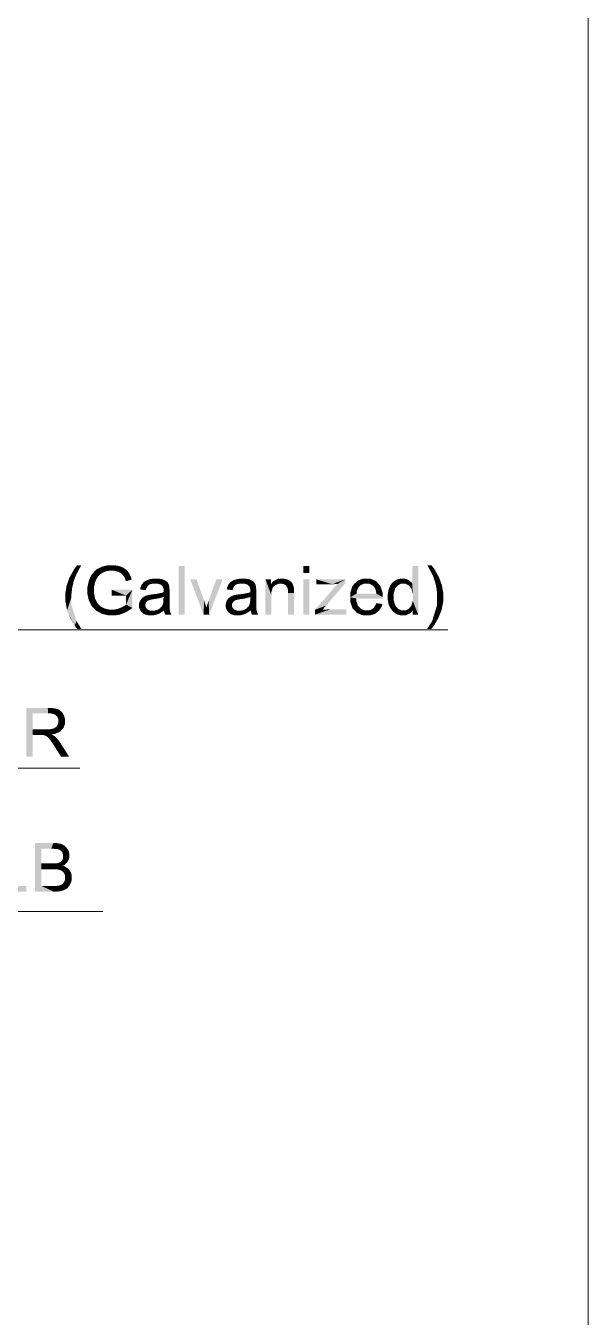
# Model space of a CAD drawing. Header units: millimetres. Extents: x 2 to 579, y 1 to 405.
# Drawn here: x 264.35 to 274.35, y 101.06 to 124.03 of the extents above; entities that cross this region are included whole.
import ezdxf

# ---------------------------------------------------------------- set-up
doc = ezdxf.new("R2010")
doc.units = ezdxf.units.MM
doc.linetypes.add('XKITLINE00', pattern=[0])
doc.layers.add('LinkedObject', color=7, linetype='Continuous', lineweight=0)

# ---------------------------------------------------------------- blocks, each defined once
blk = doc.blocks.new('*A4')
at = {"layer": 'LinkedObject'}
for points in [[(265.306, 114.375), (265.21, 114.362), (265.266, 114.436)], [(265.306, 114.375), (265.266, 114.436), (265.342, 114.436)], [(265.817, 114.437), (265.653, 114.384), (265.703, 114.41)], [(265.843, 114.339), (265.653, 114.384), (265.817, 114.437)], [(265.882, 114.339), (265.817, 114.437), (265.881, 114.437)], [(265.843, 114.339), (265.817, 114.437), (265.882, 114.339)], [(265.881, 114.437), (265.914, 114.339), (265.882, 114.339)], [(265.928, 114.437), (265.914, 114.339), (265.881, 114.437)], [(265.914, 114.339), (265.928, 114.437), (265.974, 114.328)], [(266.051, 114.407), (265.928, 114.437), (266.013, 114.422)], [(265.974, 114.328), (265.928, 114.437), (266.051, 114.407)], [(267.177, 114.422), (267.071, 113.558), (267.071, 114.422)], [(267.177, 113.558), (267.071, 113.558), (267.177, 114.422)], [(269.392, 114.422), (269.286, 114.3), (269.286, 114.422)], [(269.392, 114.3), (269.286, 114.3), (269.392, 114.422)], [(271.33, 114.422), (271.224, 114.112), (271.224, 114.422)], [(271.33, 114.422), (271.233, 113.926), (271.224, 114.112)], [(271.233, 113.926), (271.33, 114.422), (271.33, 113.558)], [(271.567, 114.436), (271.527, 114.374), (271.491, 114.436)], [(271.527, 114.374), (271.567, 114.436), (271.574, 114.286)], [(271.574, 114.286), (271.567, 114.436), (271.622, 114.362)], [(265.102, 114.139), (265.229, 114.22), (265.201, 114.136)], [(265.128, 114.214), (265.229, 114.22), (265.102, 114.139)], [(265.247, 114.261), (265.128, 114.214), (265.21, 114.362)], [(265.229, 114.22), (265.128, 114.214), (265.247, 114.261)], [(265.259, 114.287), (265.21, 114.362), (265.306, 114.375)], [(265.247, 114.261), (265.21, 114.362), (265.259, 114.287)], [(265.502, 114.221), (265.449, 114.049), (265.475, 114.167)], [(265.583, 114.127), (265.449, 114.049), (265.502, 114.221)], [(265.653, 114.384), (265.502, 114.221), (265.604, 114.357)], [(265.718, 114.303), (265.502, 114.221), (265.653, 114.384)], [(265.604, 114.357), (265.502, 114.221), (265.528, 114.276)], [(265.671, 114.272), (265.502, 114.221), (265.718, 114.303)], [(265.654, 114.253), (265.502, 114.221), (265.671, 114.272)], [(265.636, 114.233), (265.502, 114.221), (265.654, 114.253)], [(265.609, 114.19), (265.502, 114.221), (265.636, 114.233)], [(265.502, 114.221), (265.609, 114.19), (265.599, 114.167)], [(265.583, 114.127), (265.502, 114.221), (265.599, 114.167)], [(265.653, 114.384), (265.746, 114.315), (265.718, 114.303)], [(265.746, 114.315), (265.653, 114.384), (265.775, 114.327)], [(265.775, 114.327), (265.653, 114.384), (265.843, 114.339)], [(265.974, 114.328), (266.051, 114.407), (266.001, 114.317)], [(266.051, 114.407), (266.028, 114.305), (266.001, 114.317)], [(266.028, 114.305), (266.051, 114.407), (266.069, 114.275)], [(266.148, 114.349), (266.051, 114.407), (266.089, 114.391)], [(266.17, 114.322), (266.051, 114.407), (266.148, 114.349)], [(266.069, 114.275), (266.051, 114.407), (266.17, 114.322)], [(266.069, 114.275), (266.17, 114.322), (266.083, 114.256)], [(266.17, 114.322), (266.098, 114.237), (266.083, 114.256)], [(266.098, 114.237), (266.17, 114.322), (266.122, 114.185)], [(266.122, 114.185), (266.17, 114.322), (266.224, 114.224)], [(266.122, 114.185), (266.224, 114.224), (266.132, 114.152)], [(266.132, 114.152), (266.224, 114.224), (266.235, 114.181)], [(266.224, 114.224), (266.17, 114.322), (266.191, 114.295)], [(266.626, 114.198), (266.525, 114.176), (266.555, 114.187)], [(266.614, 114.11), (266.525, 114.176), (266.626, 114.198)], [(266.614, 114.11), (266.626, 114.198), (266.651, 114.11)], [(266.651, 114.11), (266.626, 114.198), (266.691, 114.11)], [(266.667, 114.198), (266.691, 114.11), (266.626, 114.198)], [(266.772, 114.189), (266.667, 114.198), (266.707, 114.198)], [(266.797, 114.18), (266.667, 114.198), (266.772, 114.189)], [(266.752, 114.092), (266.667, 114.198), (266.797, 114.18)], [(266.691, 114.11), (266.667, 114.198), (266.752, 114.092)], [(266.752, 114.092), (266.797, 114.18), (266.772, 114.074)], [(266.772, 114.074), (266.797, 114.18), (266.787, 114.061)], [(266.797, 114.18), (266.802, 114.016), (266.787, 114.061)], [(266.871, 114.132), (266.802, 114.016), (266.797, 114.18)], [(266.859, 114.146), (266.797, 114.18), (266.822, 114.17)], [(266.871, 114.132), (266.797, 114.18), (266.859, 114.146)], [(267.389, 114.185), (267.515, 113.558), (267.277, 114.185)], [(267.523, 113.809), (267.515, 113.558), (267.389, 114.185)], [(267.851, 114.185), (267.603, 113.802), (267.742, 114.185)], [(267.614, 113.558), (267.603, 113.802), (267.851, 114.185)], [(268.168, 114.198), (268.066, 114.176), (268.097, 114.187)], [(268.155, 114.11), (268.066, 114.176), (268.168, 114.198)], [(268.155, 114.11), (268.168, 114.198), (268.193, 114.11)], [(268.193, 114.11), (268.168, 114.198), (268.233, 114.11)], [(268.208, 114.198), (268.233, 114.11), (268.168, 114.198)], [(268.313, 114.189), (268.208, 114.198), (268.248, 114.198)], [(268.338, 114.18), (268.208, 114.198), (268.313, 114.189)], [(268.293, 114.092), (268.208, 114.198), (268.338, 114.18)], [(268.233, 114.11), (268.208, 114.198), (268.293, 114.092)], [(268.293, 114.092), (268.338, 114.18), (268.313, 114.074)], [(268.313, 114.074), (268.338, 114.18), (268.328, 114.061)], [(268.338, 114.18), (268.343, 114.016), (268.328, 114.061)], [(268.412, 114.132), (268.343, 114.016), (268.338, 114.18)], [(268.4, 114.146), (268.338, 114.18), (268.363, 114.17)], [(268.412, 114.132), (268.338, 114.18), (268.4, 114.146)], [(268.615, 114.185), (268.721, 113.9), (268.615, 113.558)], [(268.721, 113.9), (268.615, 114.185), (268.721, 113.961)], [(268.745, 114.042), (268.615, 114.185), (268.71, 114.096)], [(268.721, 113.961), (268.615, 114.185), (268.745, 114.042)], [(268.71, 114.096), (268.615, 114.185), (268.71, 114.185)], [(268.909, 114.198), (268.745, 114.147), (268.844, 114.198)], [(268.853, 114.107), (268.745, 114.147), (268.909, 114.198)], [(268.853, 114.107), (268.909, 114.198), (268.886, 114.107)], [(268.886, 114.107), (268.909, 114.198), (268.908, 114.107)], [(268.909, 114.198), (268.945, 114.097), (268.908, 114.107)], [(268.937, 114.198), (268.945, 114.097), (268.909, 114.198)], [(268.989, 114.188), (268.945, 114.097), (268.937, 114.198)], [(269.013, 114.178), (268.945, 114.097), (268.989, 114.188)], [(269.392, 114.185), (269.286, 113.558), (269.286, 114.185)], [(269.392, 113.558), (269.286, 113.558), (269.392, 114.185)], [(270.032, 114.185), (269.497, 113.644), (269.895, 114.102)], [(270.032, 114.114), (269.497, 113.644), (270.032, 114.185)], [(269.52, 114.185), (269.775, 114.098), (269.52, 114.098)], [(269.801, 114.098), (269.52, 114.185), (270.032, 114.185)], [(269.775, 114.098), (269.52, 114.185), (269.801, 114.098)], [(269.801, 114.098), (270.032, 114.185), (269.861, 114.1)], [(269.861, 114.1), (270.032, 114.185), (269.895, 114.102)], [(270.348, 114.198), (270.202, 114.111), (270.242, 114.155)], [(270.412, 114.198), (270.202, 114.111), (270.348, 114.198)], [(270.377, 114.111), (270.202, 114.111), (270.412, 114.198)], [(270.377, 114.111), (270.412, 114.198), (270.413, 114.111)], [(270.412, 114.198), (270.454, 114.111), (270.413, 114.111)], [(270.578, 114.156), (270.412, 114.198), (270.475, 114.198)], [(270.617, 114.113), (270.412, 114.198), (270.578, 114.156)], [(270.519, 114.08), (270.412, 114.198), (270.617, 114.113)], [(270.454, 114.111), (270.412, 114.198), (270.519, 114.08)], [(271.013, 114.198), (271.027, 114.11), (270.943, 114.178)], [(271.052, 114.198), (271.027, 114.11), (271.013, 114.198)], [(271.027, 114.11), (271.052, 114.198), (271.062, 114.11)], [(271.052, 114.198), (271.098, 114.11), (271.062, 114.11)], [(271.08, 114.198), (271.098, 114.11), (271.052, 114.198)], [(271.13, 114.186), (271.098, 114.11), (271.08, 114.198)], [(271.152, 114.174), (271.098, 114.11), (271.13, 114.186)], [(271.574, 114.286), (271.622, 114.362), (271.586, 114.259)], [(271.586, 114.259), (271.622, 114.362), (271.604, 114.219)], [(271.604, 114.219), (271.622, 114.362), (271.704, 114.214)], [(271.604, 114.219), (271.704, 114.214), (271.632, 114.134)], [(271.632, 114.134), (271.704, 114.214), (271.731, 114.139)], [(265.178, 114.036), (265.057, 113.941), (265.079, 114.075)], [(265.165, 113.926), (265.057, 113.941), (265.178, 114.036)], [(265.191, 114.092), (265.079, 114.075), (265.102, 114.139)], [(265.178, 114.036), (265.079, 114.075), (265.191, 114.092)], [(265.191, 114.092), (265.102, 114.139), (265.201, 114.136)], [(265.566, 114.04), (265.449, 114.049), (265.583, 114.127)], [(265.449, 114.049), (265.566, 114.04), (265.449, 113.986)], [(265.449, 113.986), (265.566, 114.04), (265.566, 113.993)], [(265.566, 113.935), (265.449, 113.986), (265.566, 113.993)], [(265.449, 113.986), (265.502, 113.756), (265.449, 113.922)], [(265.566, 113.935), (265.502, 113.756), (265.449, 113.986)], [(265.882, 113.999), (266.136, 113.897), (265.882, 113.897)], [(266.248, 113.999), (266.136, 113.897), (265.882, 113.999)], [(266.136, 113.736), (266.248, 113.999), (266.248, 113.678)], [(266.136, 113.897), (266.248, 113.999), (266.136, 113.736)], [(266.431, 114.113), (266.385, 114.006), (266.415, 114.093)], [(266.523, 114.071), (266.385, 114.006), (266.431, 114.113)], [(266.415, 114.093), (266.385, 114.006), (266.392, 114.039)], [(266.497, 114.025), (266.385, 114.006), (266.523, 114.071)], [(266.385, 114.006), (266.497, 114.025), (266.488, 113.992)], [(266.447, 114.134), (266.559, 114.097), (266.431, 114.113)], [(266.523, 114.071), (266.431, 114.113), (266.541, 114.084)], [(266.541, 114.084), (266.431, 114.113), (266.559, 114.097)], [(266.494, 114.165), (266.559, 114.097), (266.447, 114.134)], [(266.525, 114.176), (266.559, 114.097), (266.494, 114.165)], [(266.559, 114.097), (266.525, 114.176), (266.614, 114.11)], [(266.801, 113.956), (266.802, 113.873), (266.771, 113.945)], [(266.802, 113.966), (266.906, 114.046), (266.801, 113.956)], [(266.801, 113.956), (266.906, 114.046), (266.802, 113.873)], [(266.909, 113.962), (266.801, 113.834), (266.802, 113.873)], [(266.909, 113.821), (266.801, 113.834), (266.909, 113.962)], [(266.883, 114.118), (266.802, 114.016), (266.871, 114.132)], [(266.899, 114.082), (266.802, 114.016), (266.883, 114.118)], [(266.904, 114.06), (266.802, 114.016), (266.899, 114.082)], [(266.802, 114.016), (266.904, 114.06), (266.906, 114.046)], [(266.802, 114.016), (266.906, 114.046), (266.802, 113.983)], [(266.802, 113.983), (266.906, 114.046), (266.802, 113.98)], [(266.802, 113.98), (266.906, 114.046), (266.802, 113.966)], [(266.909, 113.997), (266.802, 113.873), (266.906, 114.046)], [(266.909, 113.962), (266.802, 113.873), (266.909, 113.997)], [(267.973, 114.113), (267.926, 114.006), (267.956, 114.093)], [(268.065, 114.071), (267.926, 114.006), (267.973, 114.113)], [(267.956, 114.093), (267.926, 114.006), (267.933, 114.039)], [(268.038, 114.025), (267.926, 114.006), (268.065, 114.071)], [(267.926, 114.006), (268.038, 114.025), (268.03, 113.992)], [(267.989, 114.134), (268.1, 114.097), (267.973, 114.113)], [(268.065, 114.071), (267.973, 114.113), (268.082, 114.084)], [(268.082, 114.084), (267.973, 114.113), (268.1, 114.097)], [(268.036, 114.165), (268.1, 114.097), (267.989, 114.134)], [(268.066, 114.176), (268.1, 114.097), (268.036, 114.165)], [(268.1, 114.097), (268.066, 114.176), (268.155, 114.11)], [(268.343, 113.956), (268.343, 113.873), (268.312, 113.945)], [(268.424, 114.118), (268.343, 114.016), (268.412, 114.132)], [(268.44, 114.082), (268.343, 114.016), (268.424, 114.118)], [(268.445, 114.06), (268.343, 114.016), (268.44, 114.082)], [(268.343, 114.016), (268.445, 114.06), (268.448, 114.046)], [(268.343, 114.016), (268.448, 114.046), (268.343, 113.983)], [(268.343, 113.983), (268.448, 114.046), (268.343, 113.98)], [(268.343, 113.98), (268.448, 114.046), (268.343, 113.966)], [(268.343, 113.966), (268.448, 114.046), (268.343, 113.956)], [(268.343, 113.956), (268.448, 114.046), (268.343, 113.873)], [(268.45, 113.997), (268.343, 113.873), (268.448, 114.046)], [(268.45, 113.962), (268.343, 113.873), (268.45, 113.997)], [(268.45, 113.962), (268.343, 113.834), (268.343, 113.873)], [(268.45, 113.821), (268.343, 113.834), (268.45, 113.962)], [(268.745, 114.147), (268.794, 114.085), (268.71, 114.096)], [(268.71, 114.096), (268.794, 114.085), (268.745, 114.042)], [(268.794, 114.085), (268.745, 114.147), (268.853, 114.107)], [(268.945, 114.097), (269.013, 114.178), (268.96, 114.088)], [(269.013, 114.178), (268.976, 114.078), (268.96, 114.088)], [(268.976, 114.078), (269.013, 114.178), (268.998, 114.052)], [(268.998, 114.052), (269.013, 114.178), (269.084, 114.125)], [(269.084, 114.125), (269.004, 114.036), (268.998, 114.052)], [(269.096, 114.108), (269.004, 114.036), (269.084, 114.125)], [(269.112, 114.069), (269.004, 114.036), (269.096, 114.108)], [(269.004, 114.036), (269.112, 114.069), (269.01, 114.02)], [(269.01, 114.02), (269.112, 114.069), (269.117, 114.046)], [(269.117, 114.046), (269.016, 113.972), (269.01, 114.02)], [(269.072, 114.141), (269.013, 114.178), (269.037, 114.168)], [(269.084, 114.125), (269.013, 114.178), (269.072, 114.141)], [(269.12, 114.032), (269.016, 113.972), (269.117, 114.046)], [(269.123, 113.98), (269.016, 113.972), (269.12, 114.032)], [(269.123, 113.98), (269.016, 113.939), (269.016, 113.972)], [(269.123, 113.943), (269.016, 113.939), (269.123, 113.98)], [(269.692, 113.717), (269.497, 113.644), (270.032, 114.114)], [(270.202, 114.111), (270.121, 113.945), (270.161, 114.068)], [(270.266, 114.038), (270.121, 113.945), (270.202, 114.111)], [(270.238, 113.972), (270.121, 113.945), (270.266, 114.038)], [(270.121, 113.945), (270.238, 113.972), (270.235, 113.931)], [(270.202, 114.111), (270.29, 114.062), (270.266, 114.038)], [(270.29, 114.062), (270.202, 114.111), (270.315, 114.087)], [(270.315, 114.087), (270.202, 114.111), (270.377, 114.111)], [(270.519, 114.08), (270.617, 114.113), (270.544, 114.05)], [(270.617, 114.113), (270.561, 114.03), (270.544, 114.05)], [(270.561, 114.03), (270.617, 114.113), (270.581, 113.971)], [(270.581, 113.971), (270.617, 114.113), (270.697, 113.95)], [(270.581, 113.971), (270.697, 113.95), (270.584, 113.931)], [(270.697, 113.872), (270.584, 113.931), (270.697, 113.95)], [(270.697, 113.95), (270.617, 114.113), (270.657, 114.07)], [(270.819, 114.041), (270.788, 113.871), (270.803, 114.003)], [(270.92, 114.024), (270.788, 113.871), (270.819, 114.041)], [(270.896, 113.933), (270.788, 113.871), (270.92, 114.024)], [(270.803, 114.003), (270.788, 113.871), (270.788, 113.918)], [(270.834, 114.079), (270.944, 114.053), (270.819, 114.041)], [(270.819, 114.041), (270.944, 114.053), (270.92, 114.024)], [(270.881, 114.137), (270.944, 114.053), (270.834, 114.079)], [(270.968, 114.081), (270.881, 114.137), (270.912, 114.158)], [(270.944, 114.053), (270.881, 114.137), (270.968, 114.081)], [(270.943, 114.178), (271.027, 114.11), (270.912, 114.158)], [(270.912, 114.158), (271.027, 114.11), (270.968, 114.081)], [(271.152, 114.174), (271.159, 114.08), (271.098, 114.11)], [(271.174, 114.162), (271.159, 114.08), (271.152, 114.174)], [(271.21, 114.131), (271.159, 114.08), (271.174, 114.162)], [(271.224, 114.112), (271.159, 114.08), (271.21, 114.131)], [(271.159, 114.08), (271.224, 114.112), (271.184, 114.05)], [(271.184, 114.05), (271.224, 114.112), (271.209, 114.02)], [(271.224, 114.112), (271.233, 113.926), (271.209, 114.02)], [(271.632, 114.134), (271.731, 114.139), (271.642, 114.09)], [(271.642, 114.09), (271.731, 114.139), (271.654, 114.035)], [(271.654, 114.035), (271.731, 114.139), (271.753, 114.075)], [(271.654, 114.035), (271.753, 114.075), (271.667, 113.925)], [(271.667, 113.925), (271.753, 114.075), (271.776, 113.941)], [(265.057, 113.941), (265.165, 113.926), (265.057, 113.871)], [(265.057, 113.871), (265.165, 113.926), (265.165, 113.87)], [(265.057, 113.871), (265.165, 113.87), (265.057, 113.791)], [(265.057, 113.791), (265.165, 113.87), (265.087, 113.637)], [(265.087, 113.637), (265.165, 113.87), (265.117, 113.563)], [(265.117, 113.563), (265.165, 113.87), (265.165, 113.728)], [(265.165, 113.728), (265.222, 113.36), (265.117, 113.563)], [(265.254, 113.445), (265.222, 113.36), (265.165, 113.728)], [(265.449, 113.922), (265.502, 113.756), (265.475, 113.807)], [(265.586, 113.839), (265.502, 113.756), (265.566, 113.935)], [(265.502, 113.756), (265.586, 113.839), (265.606, 113.8)], [(265.626, 113.761), (265.502, 113.756), (265.606, 113.8)], [(265.626, 113.761), (265.659, 113.598), (265.502, 113.756)], [(265.502, 113.756), (265.659, 113.598), (265.528, 113.704)], [(265.684, 113.703), (265.659, 113.598), (265.626, 113.761)], [(266.117, 113.72), (266.248, 113.678), (266.064, 113.689)], [(266.136, 113.736), (266.248, 113.678), (266.117, 113.72)], [(266.387, 113.807), (266.366, 113.723), (266.377, 113.788)], [(266.487, 113.765), (266.366, 113.723), (266.387, 113.807)], [(266.377, 113.788), (266.366, 113.723), (266.366, 113.746)], [(266.48, 113.74), (266.366, 113.723), (266.487, 113.765)], [(266.366, 113.723), (266.48, 113.74), (266.48, 113.726)], [(266.48, 113.705), (266.366, 113.723), (266.48, 113.726)], [(266.366, 113.723), (266.48, 113.705), (266.366, 113.684)], [(266.398, 113.826), (266.494, 113.777), (266.387, 113.807)], [(266.387, 113.807), (266.494, 113.777), (266.487, 113.765)], [(266.425, 113.857), (266.494, 113.777), (266.398, 113.826)], [(266.502, 113.788), (266.425, 113.857), (266.442, 113.868)], [(266.494, 113.777), (266.425, 113.857), (266.502, 113.788)], [(266.459, 113.88), (266.523, 113.805), (266.442, 113.868)], [(266.442, 113.868), (266.523, 113.805), (266.502, 113.788)], [(266.497, 113.897), (266.523, 113.805), (266.459, 113.88)], [(266.518, 113.903), (266.523, 113.805), (266.497, 113.897)], [(266.534, 113.907), (266.55, 113.817), (266.518, 113.903)], [(266.523, 113.805), (266.518, 113.903), (266.536, 113.811)], [(266.536, 113.811), (266.518, 113.903), (266.55, 113.817)], [(266.581, 113.915), (266.596, 113.828), (266.534, 113.907)], [(266.534, 113.907), (266.596, 113.828), (266.55, 113.817)], [(266.612, 113.919), (266.629, 113.833), (266.581, 113.915)], [(266.581, 113.915), (266.629, 113.833), (266.596, 113.828)], [(266.677, 113.927), (266.686, 113.841), (266.612, 113.919)], [(266.612, 113.919), (266.686, 113.841), (266.629, 113.833)], [(266.771, 113.945), (266.802, 113.873), (266.677, 113.927)], [(266.677, 113.927), (266.802, 113.873), (266.686, 113.841)], [(266.686, 113.841), (266.802, 113.873), (266.773, 113.861)], [(266.738, 113.668), (266.909, 113.747), (266.912, 113.653)], [(266.773, 113.704), (266.909, 113.747), (266.738, 113.668)], [(266.784, 113.728), (266.909, 113.747), (266.773, 113.704)], [(266.909, 113.747), (266.784, 113.728), (266.793, 113.746)], [(266.793, 113.746), (266.909, 113.821), (266.909, 113.747)], [(266.801, 113.799), (266.909, 113.821), (266.793, 113.746)], [(266.909, 113.821), (266.801, 113.799), (266.801, 113.834)], [(267.534, 113.779), (267.515, 113.558), (267.523, 113.809)], [(267.554, 113.716), (267.515, 113.558), (267.534, 113.779)], [(267.59, 113.768), (267.614, 113.558), (267.571, 113.708)], [(267.603, 113.802), (267.614, 113.558), (267.59, 113.768)], [(267.929, 113.807), (267.908, 113.723), (267.918, 113.788)], [(268.028, 113.765), (267.908, 113.723), (267.929, 113.807)], [(267.918, 113.788), (267.908, 113.723), (267.908, 113.746)], [(268.021, 113.74), (267.908, 113.723), (268.028, 113.765)], [(267.908, 113.723), (268.021, 113.74), (268.021, 113.726)], [(268.021, 113.705), (267.908, 113.723), (268.021, 113.726)], [(267.908, 113.723), (268.021, 113.705), (267.908, 113.684)], [(267.939, 113.826), (268.036, 113.777), (267.929, 113.807)], [(267.929, 113.807), (268.036, 113.777), (268.028, 113.765)], [(267.967, 113.857), (268.036, 113.777), (267.939, 113.826)], [(268.043, 113.788), (267.967, 113.857), (267.983, 113.868)], [(268.036, 113.777), (267.967, 113.857), (268.043, 113.788)], [(268, 113.88), (268.064, 113.805), (267.983, 113.868)], [(267.983, 113.868), (268.064, 113.805), (268.043, 113.788)], [(268.038, 113.897), (268.064, 113.805), (268, 113.88)], [(268.06, 113.903), (268.064, 113.805), (268.038, 113.897)], [(268.075, 113.907), (268.091, 113.817), (268.06, 113.903)], [(268.064, 113.805), (268.06, 113.903), (268.078, 113.811)], [(268.078, 113.811), (268.06, 113.903), (268.091, 113.817)], [(268.122, 113.915), (268.137, 113.828), (268.075, 113.907)], [(268.075, 113.907), (268.137, 113.828), (268.091, 113.817)], [(268.154, 113.919), (268.17, 113.833), (268.122, 113.915)], [(268.122, 113.915), (268.17, 113.833), (268.137, 113.828)], [(268.218, 113.927), (268.228, 113.841), (268.154, 113.919)], [(268.154, 113.919), (268.228, 113.841), (268.17, 113.833)], [(268.312, 113.945), (268.343, 113.873), (268.218, 113.927)], [(268.218, 113.927), (268.343, 113.873), (268.228, 113.841)], [(268.228, 113.841), (268.343, 113.873), (268.314, 113.861)], [(268.279, 113.668), (268.45, 113.747), (268.454, 113.653)], [(268.314, 113.704), (268.45, 113.747), (268.279, 113.668)], [(268.326, 113.728), (268.45, 113.747), (268.314, 113.704)], [(268.45, 113.747), (268.326, 113.728), (268.334, 113.746)], [(268.334, 113.746), (268.45, 113.821), (268.45, 113.747)], [(268.343, 113.799), (268.45, 113.821), (268.334, 113.746)], [(268.45, 113.821), (268.343, 113.799), (268.343, 113.834)], [(268.615, 113.558), (268.721, 113.9), (268.721, 113.558)], [(269.016, 113.558), (269.123, 113.943), (269.123, 113.558)], [(269.016, 113.939), (269.123, 113.943), (269.016, 113.558)], [(270.235, 113.931), (270.121, 113.866), (270.121, 113.945)], [(270.235, 113.931), (270.697, 113.872), (270.121, 113.866)], [(270.697, 113.868), (270.121, 113.866), (270.697, 113.872)], [(270.697, 113.854), (270.121, 113.866), (270.697, 113.868)], [(270.121, 113.866), (270.201, 113.629), (270.121, 113.79)], [(270.232, 113.793), (270.201, 113.629), (270.121, 113.866)], [(270.232, 113.793), (270.121, 113.866), (270.229, 113.844)], [(270.696, 113.844), (270.121, 113.866), (270.697, 113.854)], [(270.229, 113.844), (270.121, 113.866), (270.696, 113.844)], [(270.121, 113.79), (270.201, 113.629), (270.161, 113.671)], [(270.261, 113.714), (270.201, 113.629), (270.232, 113.793)], [(270.584, 113.931), (270.697, 113.872), (270.235, 113.931)], [(270.539, 113.678), (270.693, 113.747), (270.632, 113.624)], [(270.571, 113.727), (270.693, 113.747), (270.539, 113.678)], [(270.693, 113.747), (270.571, 113.727), (270.583, 113.76)], [(270.632, 113.624), (270.693, 113.747), (270.68, 113.698)], [(270.788, 113.871), (270.896, 113.933), (270.896, 113.871)], [(270.788, 113.871), (270.896, 113.811), (270.788, 113.823)], [(270.896, 113.811), (270.788, 113.871), (270.896, 113.871)], [(270.788, 113.823), (270.896, 113.811), (270.805, 113.738)], [(270.805, 113.738), (270.896, 113.811), (270.822, 113.701)], [(270.822, 113.701), (270.896, 113.811), (270.922, 113.721)], [(270.922, 113.721), (270.888, 113.606), (270.822, 113.701)], [(270.947, 113.691), (270.888, 113.606), (270.922, 113.721)], [(271.233, 113.804), (271.33, 113.558), (271.209, 113.717)], [(271.233, 113.926), (271.33, 113.558), (271.233, 113.862)], [(271.233, 113.862), (271.33, 113.558), (271.233, 113.804)], [(271.667, 113.728), (271.715, 113.563), (271.579, 113.445)], [(271.667, 113.87), (271.776, 113.941), (271.776, 113.871)], [(271.667, 113.925), (271.776, 113.941), (271.667, 113.87)], [(271.667, 113.87), (271.776, 113.871), (271.667, 113.728)], [(271.776, 113.791), (271.667, 113.728), (271.776, 113.871)], [(271.745, 113.637), (271.667, 113.728), (271.776, 113.791)], [(271.715, 113.563), (271.667, 113.728), (271.745, 113.637)], [(265.117, 113.563), (265.222, 113.36), (265.148, 113.489)], [(265.528, 113.704), (265.659, 113.598), (265.607, 113.625)], [(265.659, 113.598), (265.684, 113.703), (265.722, 113.684)], [(265.76, 113.665), (265.659, 113.598), (265.722, 113.684)], [(265.76, 113.665), (265.89, 113.543), (265.659, 113.598)], [(265.659, 113.598), (265.89, 113.543), (265.711, 113.571)], [(265.711, 113.571), (265.89, 113.543), (265.827, 113.543)], [(265.841, 113.646), (265.89, 113.543), (265.76, 113.665)], [(265.89, 113.543), (265.841, 113.646), (265.883, 113.646)], [(265.883, 113.646), (265.937, 113.543), (265.89, 113.543)], [(265.921, 113.646), (265.937, 113.543), (265.883, 113.646)], [(265.993, 113.661), (266.029, 113.56), (265.921, 113.646)], [(265.921, 113.646), (266.029, 113.56), (265.937, 113.543)], [(266.074, 113.577), (265.993, 113.661), (266.028, 113.675)], [(266.029, 113.56), (265.993, 113.661), (266.074, 113.577)], [(266.064, 113.689), (266.119, 113.594), (266.028, 113.675)], [(266.028, 113.675), (266.119, 113.594), (266.074, 113.577)], [(266.064, 113.689), (266.248, 113.678), (266.119, 113.594)], [(266.119, 113.594), (266.248, 113.678), (266.206, 113.645)], [(266.366, 113.684), (266.48, 113.705), (266.394, 113.62)], [(266.394, 113.62), (266.48, 113.705), (266.422, 113.595)], [(266.422, 113.595), (266.48, 113.705), (266.496, 113.67)], [(266.496, 113.67), (266.449, 113.57), (266.422, 113.595)], [(266.512, 113.656), (266.449, 113.57), (266.496, 113.67)], [(266.528, 113.641), (266.449, 113.57), (266.512, 113.656)], [(266.449, 113.57), (266.528, 113.641), (266.529, 113.544)], [(266.58, 113.544), (266.528, 113.641), (266.575, 113.627)], [(266.529, 113.544), (266.528, 113.641), (266.58, 113.544)], [(266.575, 113.627), (266.611, 113.544), (266.58, 113.544)], [(266.605, 113.627), (266.611, 113.544), (266.575, 113.627)], [(266.636, 113.627), (266.611, 113.544), (266.605, 113.627)], [(266.611, 113.544), (266.636, 113.627), (266.67, 113.555)], [(266.697, 113.565), (266.636, 113.627), (266.69, 113.641)], [(266.67, 113.555), (266.636, 113.627), (266.697, 113.565)], [(266.811, 113.635), (266.69, 113.641), (266.714, 113.654)], [(266.781, 113.61), (266.69, 113.641), (266.811, 113.635)], [(266.724, 113.575), (266.69, 113.641), (266.781, 113.61)], [(266.697, 113.565), (266.69, 113.641), (266.724, 113.575)], [(266.738, 113.668), (266.912, 113.653), (266.714, 113.654)], [(266.912, 113.653), (266.811, 113.635), (266.714, 113.654)], [(266.811, 113.635), (266.912, 113.653), (266.813, 113.613)], [(266.813, 113.613), (266.912, 113.653), (266.916, 113.633)], [(266.916, 113.633), (266.824, 113.575), (266.813, 113.613)], [(266.919, 113.614), (266.824, 113.575), (266.916, 113.633)], [(266.919, 113.614), (266.832, 113.558), (266.824, 113.575)], [(266.933, 113.576), (266.832, 113.558), (266.919, 113.614)], [(266.832, 113.558), (266.933, 113.576), (266.943, 113.558)], [(267.564, 113.683), (267.515, 113.558), (267.554, 113.716)], [(267.564, 113.683), (267.614, 113.558), (267.515, 113.558)], [(267.571, 113.708), (267.614, 113.558), (267.564, 113.683)], [(267.908, 113.684), (268.021, 113.705), (267.935, 113.62)], [(267.935, 113.62), (268.021, 113.705), (267.963, 113.595)], [(267.963, 113.595), (268.021, 113.705), (268.037, 113.67)], [(268.037, 113.67), (267.991, 113.57), (267.963, 113.595)], [(268.053, 113.656), (267.991, 113.57), (268.037, 113.67)], [(268.069, 113.641), (267.991, 113.57), (268.053, 113.656)], [(267.991, 113.57), (268.069, 113.641), (268.07, 113.544)], [(268.121, 113.544), (268.069, 113.641), (268.116, 113.627)], [(268.07, 113.544), (268.069, 113.641), (268.121, 113.544)], [(268.116, 113.627), (268.153, 113.544), (268.121, 113.544)], [(268.147, 113.627), (268.153, 113.544), (268.116, 113.627)], [(268.177, 113.627), (268.153, 113.544), (268.147, 113.627)], [(268.153, 113.544), (268.177, 113.627), (268.211, 113.555)], [(268.238, 113.565), (268.177, 113.627), (268.232, 113.641)], [(268.211, 113.555), (268.177, 113.627), (268.238, 113.565)], [(268.352, 113.635), (268.232, 113.641), (268.256, 113.654)], [(268.322, 113.61), (268.232, 113.641), (268.352, 113.635)], [(268.265, 113.575), (268.232, 113.641), (268.322, 113.61)], [(268.238, 113.565), (268.232, 113.641), (268.265, 113.575)], [(268.279, 113.668), (268.454, 113.653), (268.256, 113.654)], [(268.454, 113.653), (268.352, 113.635), (268.256, 113.654)], [(268.352, 113.635), (268.454, 113.653), (268.354, 113.613)], [(268.354, 113.613), (268.454, 113.653), (268.457, 113.633)], [(268.457, 113.633), (268.365, 113.575), (268.354, 113.613)], [(268.461, 113.614), (268.365, 113.575), (268.457, 113.633)], [(268.461, 113.614), (268.374, 113.558), (268.365, 113.575)], [(268.474, 113.576), (268.374, 113.558), (268.461, 113.614)], [(268.374, 113.558), (268.474, 113.576), (268.484, 113.558)], [(269.692, 113.717), (269.497, 113.558), (269.497, 113.644)], [(269.628, 113.645), (269.497, 113.558), (269.692, 113.717)], [(269.497, 113.558), (269.762, 113.65), (270.051, 113.558)], [(269.762, 113.65), (269.497, 113.558), (269.73, 113.65)], [(269.73, 113.65), (269.497, 113.558), (269.663, 113.647)], [(269.663, 113.647), (269.497, 113.558), (269.628, 113.645)], [(270.051, 113.558), (269.762, 113.65), (270.051, 113.65)], [(270.201, 113.629), (270.261, 113.714), (270.241, 113.587)], [(270.288, 113.686), (270.241, 113.587), (270.261, 113.714)], [(270.314, 113.659), (270.241, 113.587), (270.288, 113.686)], [(270.314, 113.659), (270.418, 113.544), (270.241, 113.587)], [(270.241, 113.587), (270.418, 113.544), (270.35, 113.544)], [(270.379, 113.632), (270.418, 113.544), (270.314, 113.659)], [(270.418, 113.632), (270.418, 113.544), (270.379, 113.632)], [(270.448, 113.632), (270.597, 113.597), (270.418, 113.544)], [(270.448, 113.632), (270.418, 113.544), (270.418, 113.632)], [(270.418, 113.544), (270.597, 113.597), (270.473, 113.544)], [(270.497, 113.647), (270.597, 113.597), (270.448, 113.632)], [(270.473, 113.544), (270.597, 113.597), (270.562, 113.571)], [(270.518, 113.662), (270.632, 113.624), (270.497, 113.647)], [(270.597, 113.597), (270.497, 113.647), (270.632, 113.624)], [(270.539, 113.678), (270.632, 113.624), (270.518, 113.662)], [(270.822, 113.701), (270.888, 113.606), (270.839, 113.664)], [(270.888, 113.606), (270.947, 113.691), (270.919, 113.586)], [(270.919, 113.586), (270.947, 113.691), (270.972, 113.661)], [(270.972, 113.661), (271.057, 113.544), (270.919, 113.586)], [(270.919, 113.586), (271.057, 113.544), (270.951, 113.565)], [(270.951, 113.565), (271.057, 113.544), (271.019, 113.544)], [(271.032, 113.632), (271.057, 113.544), (270.972, 113.661)], [(271.057, 113.544), (271.032, 113.632), (271.067, 113.632)], [(271.057, 113.544), (271.232, 113.638), (271.114, 113.544)], [(271.101, 113.632), (271.232, 113.638), (271.057, 113.544)], [(271.101, 113.632), (271.057, 113.544), (271.067, 113.632)], [(271.16, 113.66), (271.232, 113.638), (271.101, 113.632)], [(271.114, 113.544), (271.232, 113.638), (271.202, 113.591)], [(271.232, 113.638), (271.16, 113.66), (271.185, 113.688)], [(271.209, 113.717), (271.232, 113.638), (271.185, 113.688)], [(271.209, 113.717), (271.33, 113.558), (271.232, 113.638)], [(271.232, 113.638), (271.33, 113.558), (271.232, 113.558)], [(271.579, 113.445), (271.715, 113.563), (271.61, 113.36)], [(271.61, 113.36), (271.715, 113.563), (271.685, 113.489)], [(265.222, 113.36), (265.254, 113.445), (265.266, 113.304)], [(265.266, 113.304), (265.254, 113.445), (265.342, 113.304)], [(271.579, 113.445), (271.61, 113.36), (271.491, 113.304)], [(271.491, 113.304), (271.61, 113.36), (271.567, 113.304)], [(264.476, 111.516), (264.362, 111.033), (264.362, 111.897)], [(264.362, 111.897), (264.476, 111.802), (264.476, 111.516)], [(264.749, 111.802), (264.362, 111.897), (264.744, 111.897)], [(264.476, 111.802), (264.362, 111.897), (264.749, 111.802)], [(264.744, 111.897), (264.797, 111.802), (264.749, 111.802)], [(264.89, 111.886), (264.744, 111.897), (264.802, 111.897)], [(264.92, 111.874), (264.744, 111.897), (264.89, 111.886)], [(264.867, 111.782), (264.744, 111.897), (264.92, 111.874)], [(264.797, 111.802), (264.744, 111.897), (264.867, 111.782)], [(264.92, 111.874), (264.889, 111.763), (264.867, 111.782)], [(264.95, 111.862), (264.889, 111.763), (264.92, 111.874)], [(264.889, 111.763), (264.95, 111.862), (264.912, 111.743)], [(264.912, 111.743), (264.95, 111.862), (265.016, 111.792)], [(265.016, 111.792), (264.934, 111.693), (264.912, 111.743)], [(264.922, 111.602), (265.051, 111.662), (264.992, 111.507)], [(264.934, 111.641), (265.051, 111.662), (264.922, 111.602)], [(265.033, 111.762), (264.934, 111.693), (265.016, 111.792)], [(265.051, 111.697), (264.934, 111.693), (265.033, 111.762)], [(265.051, 111.662), (264.934, 111.693), (265.051, 111.697)], [(264.934, 111.693), (265.051, 111.662), (264.934, 111.662)], [(265.051, 111.662), (264.934, 111.641), (264.934, 111.662)], [(265.016, 111.792), (264.95, 111.862), (264.998, 111.821)], [(264.992, 111.507), (265.051, 111.662), (265.022, 111.538)], [(265.022, 111.538), (265.051, 111.662), (265.051, 111.616)], [(264.476, 111.516), (264.476, 111.417), (264.362, 111.033)], [(264.608, 111.417), (264.476, 111.516), (264.721, 111.516)], [(264.476, 111.417), (264.476, 111.516), (264.608, 111.417)], [(264.608, 111.417), (264.721, 111.516), (264.63, 111.417)], [(264.63, 111.417), (264.721, 111.516), (264.662, 111.415)], [(264.662, 111.415), (264.721, 111.516), (264.672, 111.413)], [(264.672, 111.413), (264.721, 111.516), (264.685, 111.41)], [(264.685, 111.41), (264.721, 111.516), (264.711, 111.398)], [(264.711, 111.398), (264.721, 111.516), (264.76, 111.516)], [(264.711, 111.398), (264.76, 111.516), (264.724, 111.39)], [(264.76, 111.516), (264.808, 111.426), (264.724, 111.39)], [(264.724, 111.39), (264.808, 111.426), (264.737, 111.382)], [(264.808, 111.426), (264.766, 111.353), (264.737, 111.382)], [(264.822, 111.524), (264.808, 111.426), (264.76, 111.516)], [(264.831, 111.415), (264.766, 111.353), (264.808, 111.426)], [(264.808, 111.426), (264.822, 111.524), (264.87, 111.435)], [(264.844, 111.532), (264.992, 111.507), (264.822, 111.524)], [(264.962, 111.475), (264.822, 111.524), (264.992, 111.507)], [(264.87, 111.435), (264.822, 111.524), (264.962, 111.475)], [(264.866, 111.541), (264.992, 111.507), (264.844, 111.532)], [(264.992, 111.507), (264.866, 111.541), (264.899, 111.567)], [(264.911, 111.584), (264.992, 111.507), (264.899, 111.567)], [(264.922, 111.602), (264.992, 111.507), (264.911, 111.584)], [(264.362, 111.033), (264.476, 111.417), (264.476, 111.033)], [(264.766, 111.353), (264.831, 111.415), (264.782, 111.332)], [(264.782, 111.332), (264.831, 111.415), (264.798, 111.311)], [(264.798, 111.311), (264.831, 111.415), (264.877, 111.383)], [(264.877, 111.383), (264.839, 111.252), (264.798, 111.311)], [(264.877, 111.383), (264.831, 111.415), (264.866, 111.394)], [(264.902, 111.36), (264.839, 111.252), (264.877, 111.383)], [(264.95, 111.303), (264.839, 111.252), (264.902, 111.36)], [(264.839, 111.252), (264.95, 111.303), (264.864, 111.213)], [(264.864, 111.213), (264.95, 111.303), (264.972, 111.268)], [(264.864, 111.213), (264.972, 111.268), (264.978, 111.033)], [(264.978, 111.033), (264.972, 111.268), (265.121, 111.033)], [(264.518, 109.493), (264.632, 109.028), (264.518, 108.629)], [(264.632, 109.13), (264.632, 109.028), (264.518, 109.493)], [(264.518, 109.493), (264.632, 109.391), (264.632, 109.13)], [(264.805, 109.391), (264.518, 109.493), (264.843, 109.493)], [(264.632, 109.391), (264.518, 109.493), (264.805, 109.391)], [(264.805, 109.391), (264.843, 109.493), (264.852, 109.391)], [(264.843, 109.493), (264.918, 109.385), (264.852, 109.391)], [(264.892, 109.493), (264.918, 109.385), (264.843, 109.493)], [(264.972, 109.48), (264.918, 109.385), (264.892, 109.493)], [(264.918, 109.385), (264.972, 109.48), (264.937, 109.379)], [(264.937, 109.379), (264.972, 109.48), (264.956, 109.373)], [(264.956, 109.373), (264.972, 109.48), (265.002, 109.467)], [(265.002, 109.467), (264.986, 109.351), (264.956, 109.373)], [(265.031, 109.454), (264.986, 109.351), (265.002, 109.467)], [(265.078, 109.413), (264.986, 109.351), (265.031, 109.454)], [(265.095, 109.386), (264.986, 109.351), (265.078, 109.413)], [(264.986, 109.351), (265.095, 109.386), (264.996, 109.334)], [(265.095, 109.386), (265.007, 109.318), (264.996, 109.334)], [(265.007, 109.318), (265.095, 109.386), (265.017, 109.28)], [(265.017, 109.28), (265.095, 109.386), (265.129, 109.272)], [(265.129, 109.302), (265.095, 109.386), (265.112, 109.359)], [(265.129, 109.272), (265.095, 109.386), (265.129, 109.302)], [(264.833, 109.028), (264.632, 109.13), (264.82, 109.13)], [(264.632, 109.028), (264.632, 109.13), (264.833, 109.028)], [(264.874, 109.028), (264.82, 109.13), (264.858, 109.13)], [(264.833, 109.028), (264.82, 109.13), (264.874, 109.028)], [(264.912, 109.135), (265.009, 109.089), (264.858, 109.13)], [(264.858, 109.13), (265.009, 109.089), (264.874, 109.028)], [(264.929, 109.14), (265.039, 109.104), (264.912, 109.135)], [(265.009, 109.089), (264.912, 109.135), (265.039, 109.104)], [(264.951, 109.147), (265.039, 109.104), (264.929, 109.14)], [(264.984, 109.168), (265.039, 109.104), (264.951, 109.147)], [(265.099, 109.168), (264.984, 109.168), (265.006, 109.198)], [(265.084, 109.143), (264.984, 109.168), (265.099, 109.168)], [(265.039, 109.104), (264.984, 109.168), (265.084, 109.143)], [(265.006, 109.198), (265.129, 109.272), (265.099, 109.168)], [(265.017, 109.236), (265.129, 109.272), (265.006, 109.198)], [(265.129, 109.272), (265.017, 109.259), (265.017, 109.28)], [(265.017, 109.259), (265.129, 109.272), (265.017, 109.236)], [(265.099, 109.168), (265.129, 109.272), (265.114, 109.192)], [(265.114, 109.192), (265.129, 109.272), (265.129, 109.244)], [(264.518, 108.629), (264.632, 109.028), (264.632, 108.731)], [(264.874, 109.028), (265.009, 109.089), (264.937, 109.021)], [(265.009, 109.089), (264.981, 109.006), (264.937, 109.021)], [(264.981, 109.006), (265.009, 109.089), (265.016, 108.981)], [(265.108, 109.038), (265.009, 109.089), (265.048, 109.077)], [(265.016, 108.981), (265.009, 109.089), (265.108, 109.038)], [(265.016, 108.981), (265.108, 109.038), (265.028, 108.964)], [(265.028, 108.964), (265.108, 109.038), (265.041, 108.946)], [(265.041, 108.946), (265.108, 109.038), (265.129, 109.01)], [(265.129, 109.01), (265.053, 108.904), (265.041, 108.946)], [(265.15, 108.983), (265.053, 108.904), (265.129, 109.01)], [(265.171, 108.917), (265.053, 108.904), (265.15, 108.983)], [(265.171, 108.879), (265.053, 108.904), (265.171, 108.917)], [(265.053, 108.904), (265.171, 108.879), (265.053, 108.88)], [(263.721, 108.629), (263.835, 108.731), (264.365, 108.629)], [(264.365, 108.629), (263.835, 108.731), (264.365, 108.731)], [(264.632, 108.731), (264.848, 108.629), (264.518, 108.629)], [(264.848, 108.731), (264.848, 108.629), (264.632, 108.731)], [(264.848, 108.731), (264.889, 108.629), (264.848, 108.629)], [(264.876, 108.731), (264.889, 108.629), (264.848, 108.731)], [(264.915, 108.733), (264.959, 108.636), (264.876, 108.731)], [(264.876, 108.731), (264.959, 108.636), (264.889, 108.629)], [(264.926, 108.735), (264.959, 108.636), (264.915, 108.733)], [(264.987, 108.643), (264.926, 108.735), (264.946, 108.739)], [(264.959, 108.636), (264.926, 108.735), (264.987, 108.643)], [(264.979, 108.75), (265.082, 108.686), (264.946, 108.739)], [(264.946, 108.739), (265.082, 108.686), (264.987, 108.643)], [(264.992, 108.759), (265.082, 108.686), (264.979, 108.75)], [(264.987, 108.643), (265.082, 108.686), (265.016, 108.651)], [(265.082, 108.686), (264.992, 108.759), (265.006, 108.767)], [(265.027, 108.791), (265.101, 108.7), (265.006, 108.767)], [(265.006, 108.767), (265.101, 108.7), (265.082, 108.686)], [(265.016, 108.651), (265.082, 108.686), (265.063, 108.672)], [(265.145, 108.767), (265.027, 108.791), (265.045, 108.822)], [(265.132, 108.741), (265.027, 108.791), (265.145, 108.767)], [(265.101, 108.7), (265.027, 108.791), (265.132, 108.741)], [(265.045, 108.822), (265.171, 108.879), (265.145, 108.767)], [(265.053, 108.859), (265.171, 108.879), (265.045, 108.822)], [(265.171, 108.879), (265.053, 108.859), (265.053, 108.88)], [(265.145, 108.767), (265.171, 108.879), (265.158, 108.793)], [(265.158, 108.793), (265.171, 108.879), (265.171, 108.849)]]:
    blk.add_hatch(color=7, dxfattribs=at).paths.add_polyline_path(points, flags=17)
at = {"layer": 'LinkedObject', "color": 2, "linetype": 'XKITLINE00', "lineweight": 0}
blk.add_line((274.352, 135.527), (274.352, 64.035), dxfattribs=at)
at = {"layer": 'LinkedObject', "color": 6, "linetype": 'XKITLINE00', "lineweight": 0}
for p, q in [((253.755, 113.287), (271.855, 113.287)), ((252.814, 110.823), (265.311, 110.823)), ((251.209, 108.278), (265.722, 108.278))]:
    blk.add_line(p, q, dxfattribs=at)

msp = doc.modelspace()

# ---------------------------------------------------------------- block references
at = {"lineweight": 0}
msp.add_blockref('*A4', (0, 0), dxfattribs=at)

doc.saveas('drawing.dxf')
